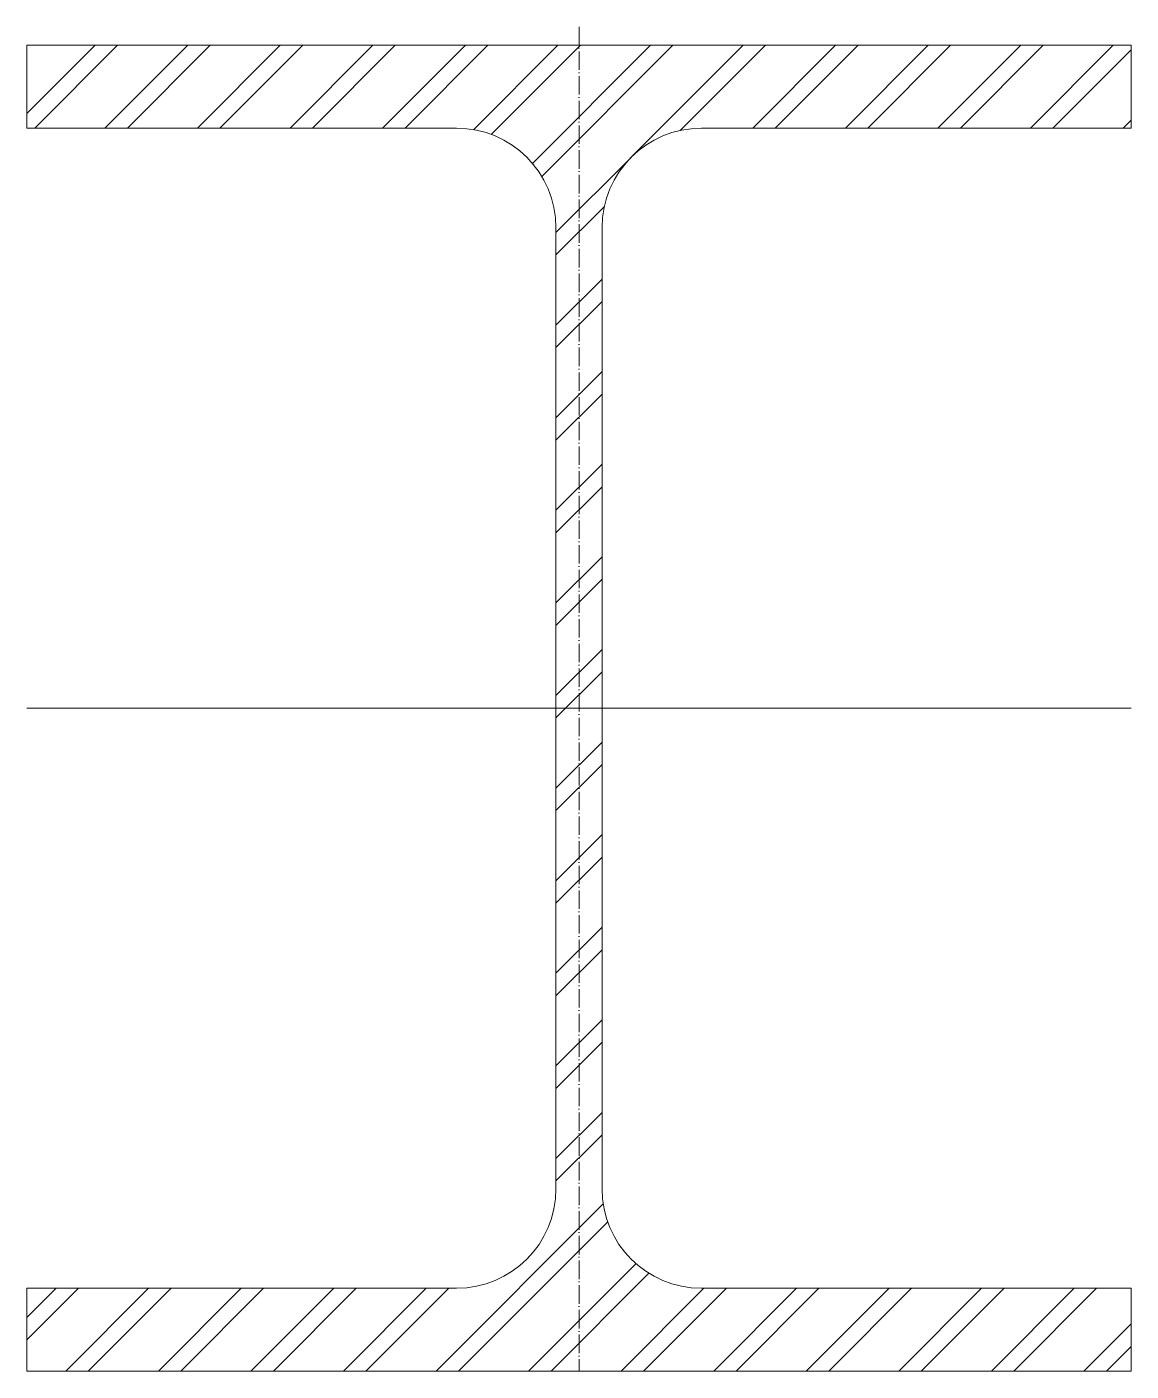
# Model space of a CAD drawing. Header units: metres. Extents: x -150 to 150, y -180 to 185.
import ezdxf

# ---------------------------------------------------------------- set-up
doc = ezdxf.new("R2010")
doc.units = ezdxf.units.M
doc.linetypes.add('MV_hartlijn_staal', pattern=[6.6, 5, -0.8, 0, -0.8])
doc.layers.add('A-DETL-GENF', color=92, linetype='Continuous', lineweight=18)

# ---------------------------------------------------------------- blocks, each defined once
blk = doc.blocks.new('28 Staalprofielen- IPE_HEA_HEB 2d - HEB360-3530646-00_0 Basismaterialen')
at = {"layer": 'A-DETL-GENF', "lineweight": 13}
h = blk.add_hatch(dxfattribs=at)
h.set_pattern_fill('FP_250', color=256, style=0, pattern_type=2)
h.set_pattern_definition([(45, (850.222, 507.898), (-12.57236, 12.57236), []), (45, (850.222, 526.948), (-12.57236, 12.57236), [])])
h.paths.add_polyline_path([(64.07, -180), (150, -180), (150, -157.5), (33.25, -157.5), (29.7, -157.26), (26.26, -156.58), (22.92, -155.44), (19.75, -153.88), (16.82, -151.92), (14.16, -149.59), (11.83, -146.93), (9.87, -144), (8.31, -140.83), (7.17, -137.49), (6.49, -134.05), (6.25, -130.5), (6.25, 130.5), (6.49, 134.05), (7.17, 137.49), (8.31, 140.83), (9.87, 144), (11.83, 146.93), (14.16, 149.59), (16.82, 151.92), (19.75, 153.88), (22.92, 155.44), (26.26, 156.58), (29.7, 157.26), (33.25, 157.5), (150, 157.5), (150, 180), (-150, 180), (-150, 157.5), (-33.25, 157.5), (-29.7, 157.26), (-26.26, 156.58), (-22.92, 155.44), (-19.75, 153.88), (-16.82, 151.92), (-14.16, 149.59), (-11.83, 146.93), (-9.87, 144), (-8.31, 140.83), (-7.17, 137.49), (-6.49, 134.05), (-6.25, 130.5), (-6.25, -130.5), (-6.49, -134.05), (-7.17, -137.49), (-8.31, -140.83), (-9.87, -144), (-11.83, -146.93), (-14.16, -149.59), (-16.82, -151.92), (-19.75, -153.88), (-22.92, -155.44), (-26.26, -156.58), (-29.7, -157.26), (-33.25, -157.5), (-150, -157.5), (-150, -180)])
at = {"layer": 'A-DETL-GENF', "linetype": 'MV_hartlijn_staal', "lineweight": 13}
blk.add_line((0, 185), (0, -180), dxfattribs=at)
at = {"layer": 'A-DETL-GENF'}
for p, q in [((150, 180), (-150, 180)), ((-150, 180), (-150, 157.5)), ((150, 180), (-150, 180)), ((-150, 180), (-150, 157.5)), ((150, 157.5), (150, 180)), ((150, 180), (150, 157.5)), ((-150, 157.5), (-33.25, 157.5)), ((-150, 157.5), (-33.25, 157.5)), ((33.25, 157.5), (150, 157.5)), ((150, 157.5), (33.25, 157.5)), ((-6.25, 130.5), (-6.25, -130.5)), ((-6.25, 130.5), (-6.25, -130.5)), ((6.25, -130.5), (6.25, 130.5)), ((6.25, 130.5), (6.25, -130.5)), ((-150, 0), (150, 0)), ((-33.25, -157.5), (-150, -157.5)), ((-150, -157.5), (-150, -180)), ((-150, -180), (-150, -157.5)), ((-150, -157.5), (-33.25, -157.5)), ((150, -157.5), (33.25, -157.5)), ((150, -157.5), (33.25, -157.5)), ((150, -180), (150, -157.5)), ((150, -180), (150, -157.5)), ((-150, -180), (150, -180)), ((150, -180), (-150, -180))]:
    blk.add_line(p, q, dxfattribs=at)
for centre, start, end in [((-33.25, 130.5), 0, 90), ((-33.25, 130.5), 360, 90), ((33.25, 130.5), 90, 180), ((33.25, 130.5), 90, 180), ((-33.25, -130.5), 270, 0), ((-33.25, -130.5), 270, 0), ((33.25, -130.5), 180, 270), ((33.25, -130.5), 180, 270)]:
    blk.add_arc(centre, 27, start, end, dxfattribs=at)

msp = doc.modelspace()

# ---------------------------------------------------------------- block references
msp.add_blockref('28 Staalprofielen- IPE_HEA_HEB 2d - HEB360-3530646-00_0 Basismaterialen', (0, 0))

doc.saveas('drawing.dxf')
